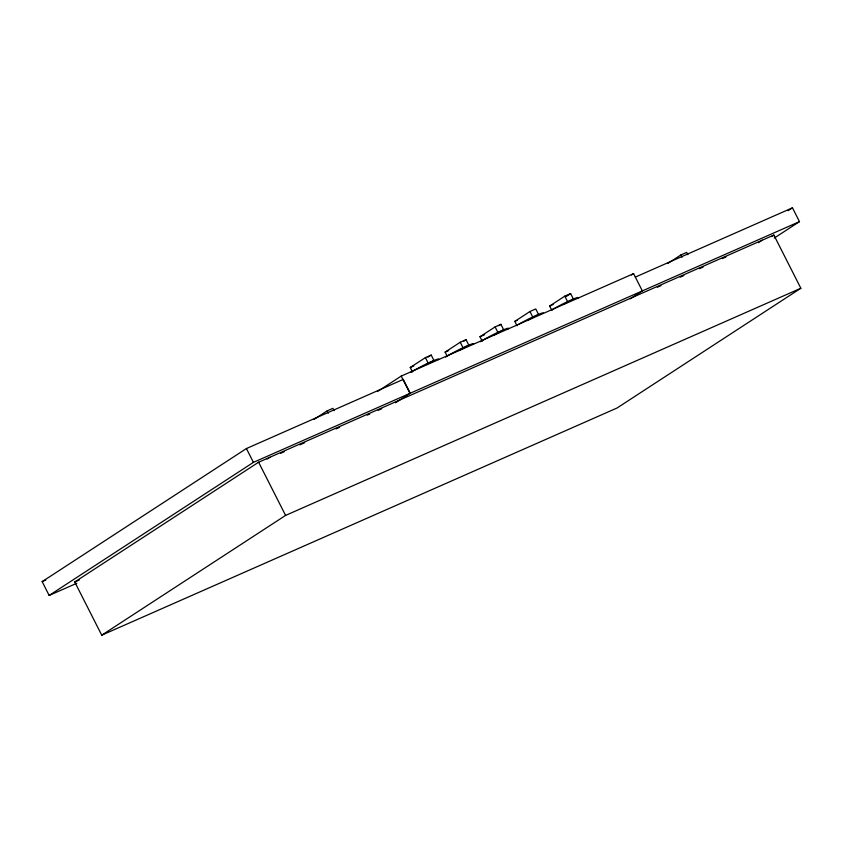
<?xml version="1.0" encoding="UTF-8"?>
<svg xmlns="http://www.w3.org/2000/svg" width="843" height="843" viewBox="0 0 843 843"><rect width="100%" height="100%" fill="white"/><g stroke="black" fill="none" stroke-linecap="round" stroke-linejoin="round"><path stroke-width="1.26" d="M76.818 583.251L49.157 595.443L42.15 581.628L246.419 448.55L403.26 379.403L410.267 393.217L395.515 402.764M313.923 419.487L327.105 410.899L332.911 408.339L334.081 410.646M49.157 595.443L253.427 462.364L799.48 221.635L792.473 207.821L635.337 277.094M267.094 459.087L269.929 457.233M412.501 371.9L410.256 367.485L425.388 357.622L431.205 355.061L434.008 360.583L426.031 364.555M427.959 357.179L431.205 355.061M377.443 391.574L401.215 376.083L633.578 273.638L642.345 290.909L630.29 298.812M447.359 356.536L445.115 352.111L460.246 342.258L466.053 339.697L468.856 345.219L458.729 350.604M463.892 341.109L466.053 339.697M482.217 341.173L479.973 336.747L495.104 326.894L500.911 324.334L503.714 329.855L493.576 335.229M498.75 325.735L500.911 324.334M517.065 325.798L514.82 321.383L529.952 311.52L535.769 308.959L538.572 314.492L528.435 319.866M551.923 310.435L549.678 306.02L564.81 296.156L570.616 293.596L573.419 299.128L564.367 303.796M566.296 296.42L570.616 293.596M631.418 275.05L633.578 273.638M667.698 263.522L680.881 254.944L686.687 252.384L687.856 254.681M74.764 582.007L101.74 635.179L285.587 515.41L800.85 288.253L773.874 235.071L258.316 462.364M788.079 210.676L792.473 207.821M758.468 242.658L762.251 240.192M771.672 236.504L773.874 235.071M774.222 238.084L799.48 221.635M800.85 288.253L617.013 408.023L101.74 635.179M410.256 367.485L413.744 365.946M445.115 352.111L448.602 350.583M479.973 336.747L484.62 334.703M514.82 321.383L517.149 320.361M549.678 306.02L553.166 304.481M280.603 453.334L284.207 451.743M299.866 444.841L304.681 442.712M335.988 428.908L339.603 427.317M367.295 415.114L369.708 414.05M378.128 410.33L381.742 408.739M657.319 287.252L660.933 285.661M680.206 277.168L683.81 275.566M699.469 268.664L703.083 267.073M722.346 258.58L725.96 256.989M42.15 581.628L45.754 580.037M79.284 580.016L74.479 582.134L258.601 462.227L285.587 515.41M680.881 254.944L682.05 257.241M564.81 296.156L567.613 301.689M529.952 311.52L532.755 317.052M495.104 326.894L497.907 332.416M460.246 342.258L463.049 347.78M425.388 357.622L428.191 363.143M401.215 376.083L409.983 393.344M327.105 410.899L328.275 413.207M246.419 448.55L253.427 462.364M410.752 372.427A17.092 1.307 -26.9 0 1 429.509 362.437A17.092 1.307 -26.9 0 1 438.392 359.645M445.61 357.063A17.092 1.307 -26.9 0 1 464.367 347.074A17.092 1.307 -26.9 0 1 473.239 344.281M480.468 341.7A17.092 1.307 -26.9 0 1 499.225 331.699A17.092 1.307 -26.9 0 1 508.097 328.918M518.93 324.134A17.092 1.307 -26.9 0 1 535.273 315.788A17.092 1.307 -26.9 0 1 543.324 313.111M551.807 309.939A17.092 1.307 -26.9 0 1 570.131 300.424A17.092 1.307 -26.9 0 1 577.803 298.18"/></g></svg>
